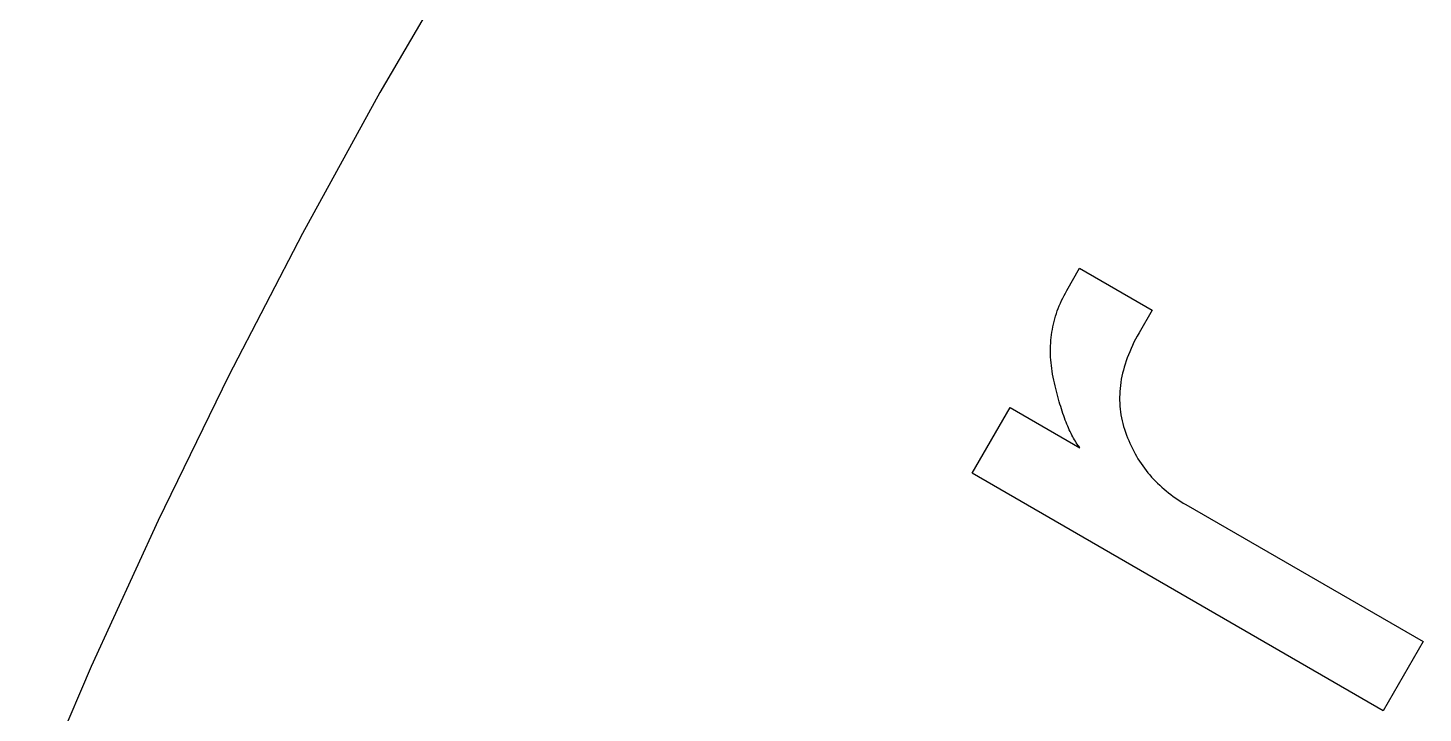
# Model space of a CAD drawing. Header units: metres. Extents: x -53 to 53, y -52 to 53.
# Drawn here: x -41.57 to -31.98, y 17.92 to 22.63 of the extents above; entities that cross this region are included whole.
import ezdxf

# ---------------------------------------------------------------- set-up
doc = ezdxf.new("R2010")
doc.units = ezdxf.units.M

msp = doc.modelspace()

# ---------------------------------------------------------------- linework, layer by layer
for p, q in [((-38.5978, 23.1346), (-39.1539, 22.1804)), ((-39.1539, 22.1804), (-39.6864, 21.2128)), ((-39.6864, 21.2128), (-40.1951, 20.2325)), ((-34.431, 20.8197), (-34.3425, 20.973)), ((-34.3425, 20.973), (-33.8437, 20.685)), ((-34.4407, 20.8025), (-34.431, 20.8197)), ((-34.4825, 20.7154), (-34.475, 20.733)), ((-34.475, 20.733), (-34.4671, 20.7505)), ((-34.4671, 20.7505), (-34.4587, 20.7679)), ((-34.4587, 20.7679), (-34.4499, 20.7853)), ((-34.4499, 20.7853), (-34.4407, 20.8025)), ((-34.5134, 20.6259), (-34.5081, 20.644)), ((-34.5081, 20.644), (-34.5023, 20.662)), ((-34.5023, 20.662), (-34.4961, 20.6799)), ((-34.4961, 20.6799), (-34.4895, 20.6977)), ((-34.4895, 20.6977), (-34.4825, 20.7154)), ((-33.8437, 20.685), (-33.9337, 20.5291)), ((-34.5361, 20.5155), (-34.5334, 20.5342)), ((-34.5334, 20.5342), (-34.5303, 20.5527)), ((-34.5303, 20.5527), (-34.5267, 20.5711)), ((-34.5267, 20.5711), (-34.5227, 20.5895)), ((-34.5227, 20.5895), (-34.5183, 20.6078)), ((-34.5183, 20.6078), (-34.5134, 20.6259)), ((-34.5432, 20.421), (-34.5426, 20.4401)), ((-34.5426, 20.4401), (-34.5417, 20.4591)), ((-34.5417, 20.4591), (-34.5403, 20.478)), ((-34.5403, 20.478), (-34.5384, 20.4968)), ((-34.5384, 20.4968), (-34.5361, 20.5155)), ((-33.9793, 20.4425), (-33.9892, 20.421)), ((-33.9688, 20.4641), (-33.9793, 20.4425)), ((-33.9577, 20.4857), (-33.9688, 20.4641)), ((-33.946, 20.5074), (-33.9577, 20.4857)), ((-33.9337, 20.5291), (-33.946, 20.5074)), ((-34.5433, 20.4018), (-34.5432, 20.421)), ((-34.5429, 20.3826), (-34.5433, 20.4018)), ((-34.5421, 20.3632), (-34.5429, 20.3826)), ((-34.541, 20.3438), (-34.5421, 20.3632)), ((-34.5393, 20.3242), (-34.541, 20.3438)), ((-34.0154, 20.357), (-34.023, 20.3358)), ((-34.0073, 20.3783), (-34.0154, 20.357)), ((-33.9985, 20.3996), (-34.0073, 20.3783)), ((-33.9892, 20.421), (-33.9985, 20.3996)), ((-34.5372, 20.3046), (-34.5393, 20.3242)), ((-34.5347, 20.2849), (-34.5372, 20.3046)), ((-34.5318, 20.265), (-34.5347, 20.2849)), ((-34.5284, 20.2451), (-34.5318, 20.265)), ((-34.5246, 20.2251), (-34.5284, 20.2451)), ((-34.0473, 20.2516), (-34.0519, 20.2307)), ((-34.0421, 20.2725), (-34.0473, 20.2516)), ((-34.0363, 20.2935), (-34.0421, 20.2725)), ((-34.03, 20.3146), (-34.0363, 20.2935)), ((-34.023, 20.3358), (-34.03, 20.3146)), ((-40.1951, 20.2325), (-40.6795, 19.24)), ((-34.5203, 20.205), (-34.5246, 20.2251)), ((-34.5159, 20.1851), (-34.5203, 20.205)), ((-34.5113, 20.1656), (-34.5159, 20.1851)), ((-34.5067, 20.1464), (-34.5113, 20.1656)), ((-34.0645, 20.1478), (-34.0662, 20.1273)), ((-34.0622, 20.1684), (-34.0645, 20.1478)), ((-34.0594, 20.1891), (-34.0622, 20.1684)), ((-34.056, 20.2099), (-34.0594, 20.1891)), ((-34.0519, 20.2307), (-34.056, 20.2099)), ((-34.5021, 20.1276), (-34.5067, 20.1464)), ((-34.4973, 20.1092), (-34.5021, 20.1276)), ((-34.4926, 20.0911), (-34.4973, 20.1092)), ((-34.4877, 20.0734), (-34.4926, 20.0911)), ((-34.4828, 20.056), (-34.4877, 20.0734)), ((-34.4779, 20.039), (-34.4828, 20.056)), ((-34.0672, 20.1068), (-34.0677, 20.0864)), ((-34.0677, 20.0864), (-34.0676, 20.066)), ((-34.0676, 20.066), (-34.0669, 20.0457)), ((-34.0662, 20.1273), (-34.0672, 20.1068)), ((-35.0821, 19.564), (-34.8211, 20.0161)), ((-34.8211, 20.0161), (-34.3405, 19.7386)), ((-34.4729, 20.0223), (-34.4779, 20.039)), ((-34.4678, 20.0061), (-34.4729, 20.0223)), ((-34.4626, 19.9901), (-34.4678, 20.0061)), ((-34.4574, 19.9746), (-34.4626, 19.9901)), ((-34.4521, 19.9594), (-34.4574, 19.9746)), ((-34.4468, 19.9445), (-34.4521, 19.9594)), ((-34.0669, 20.0457), (-34.0656, 20.0255)), ((-34.0656, 20.0255), (-34.0638, 20.0054)), ((-34.0638, 20.0054), (-34.0613, 19.9853)), ((-34.0613, 19.9853), (-34.0582, 19.9653)), ((-34.0582, 19.9653), (-34.0546, 19.9453)), ((-34.4414, 19.93), (-34.4468, 19.9445)), ((-34.436, 19.9159), (-34.4414, 19.93)), ((-34.4305, 19.9021), (-34.436, 19.9159)), ((-34.4249, 19.8887), (-34.4305, 19.9021)), ((-34.4193, 19.8756), (-34.4249, 19.8887)), ((-34.4135, 19.8629), (-34.4193, 19.8756)), ((-34.4078, 19.8506), (-34.4135, 19.8629)), ((-34.0546, 19.9453), (-34.0504, 19.9254)), ((-34.0504, 19.9254), (-34.0455, 19.9056)), ((-34.0455, 19.9056), (-34.0401, 19.8859)), ((-34.0401, 19.8859), (-34.0341, 19.8662)), ((-34.0341, 19.8662), (-34.0275, 19.8466)), ((-34.402, 19.8386), (-34.4078, 19.8506)), ((-34.3961, 19.827), (-34.402, 19.8386)), ((-34.3902, 19.8157), (-34.3961, 19.827)), ((-34.3841, 19.8048), (-34.3902, 19.8157)), ((-34.3781, 19.7943), (-34.3841, 19.8048)), ((-34.372, 19.7841), (-34.3781, 19.7943)), ((-34.3658, 19.7743), (-34.372, 19.7841)), ((-34.3595, 19.7648), (-34.3658, 19.7743)), ((-34.3532, 19.7557), (-34.3595, 19.7648)), ((-34.0275, 19.8466), (-34.0205, 19.8271)), ((-34.0205, 19.8271), (-34.013, 19.808)), ((-34.013, 19.808), (-34.0053, 19.789)), ((-34.0053, 19.789), (-33.9972, 19.7704)), ((-33.9972, 19.7704), (-33.9888, 19.7521)), ((-34.3469, 19.747), (-34.3532, 19.7557)), ((-34.3405, 19.7386), (-34.3469, 19.747)), ((-33.9888, 19.7521), (-33.9799, 19.734)), ((-33.9799, 19.734), (-33.9708, 19.7162)), ((-33.9708, 19.7162), (-33.9613, 19.6986)), ((-33.9613, 19.6986), (-33.9515, 19.6814)), ((-33.9515, 19.6814), (-33.9413, 19.6644)), ((-33.9413, 19.6644), (-33.9308, 19.6477)), ((-33.9308, 19.6477), (-33.9199, 19.6312)), ((-33.9199, 19.6312), (-33.9087, 19.6151)), ((-33.9087, 19.6151), (-33.8971, 19.5992)), ((-33.8971, 19.5992), (-33.8852, 19.5835)), ((-33.8852, 19.5835), (-33.873, 19.5682)), ((-32.2554, 17.932), (-35.0821, 19.564)), ((-33.873, 19.5682), (-33.8604, 19.5531)), ((-33.8604, 19.5531), (-33.8474, 19.5383)), ((-33.8474, 19.5383), (-33.8341, 19.5238)), ((-33.8341, 19.5238), (-33.8205, 19.5095)), ((-33.8205, 19.5095), (-33.8065, 19.4955)), ((-33.8065, 19.4955), (-33.7921, 19.4818)), ((-33.7921, 19.4818), (-33.7775, 19.4684)), ((-33.7775, 19.4684), (-33.7624, 19.4552)), ((-33.7624, 19.4552), (-33.7471, 19.4423)), ((-33.7471, 19.4423), (-33.7314, 19.4297)), ((-33.7314, 19.4297), (-33.7153, 19.4173)), ((-33.7153, 19.4173), (-33.6989, 19.4052)), ((-33.6989, 19.4052), (-33.6821, 19.3935)), ((-33.6821, 19.3935), (-33.665, 19.3819)), ((-33.665, 19.3819), (-33.6476, 19.3707)), ((-33.6476, 19.3707), (-33.6298, 19.3597)), ((-33.6298, 19.3597), (-33.6116, 19.349)), ((-33.6116, 19.349), (-31.9809, 18.4075)), ((-40.6795, 19.24), (-41.1394, 18.2359)), ((-31.9809, 18.4075), (-32.2554, 17.932)), ((-41.1394, 18.2359), (-41.5746, 17.2207))]:
    msp.add_line(p, q)

doc.saveas('drawing.dxf')
